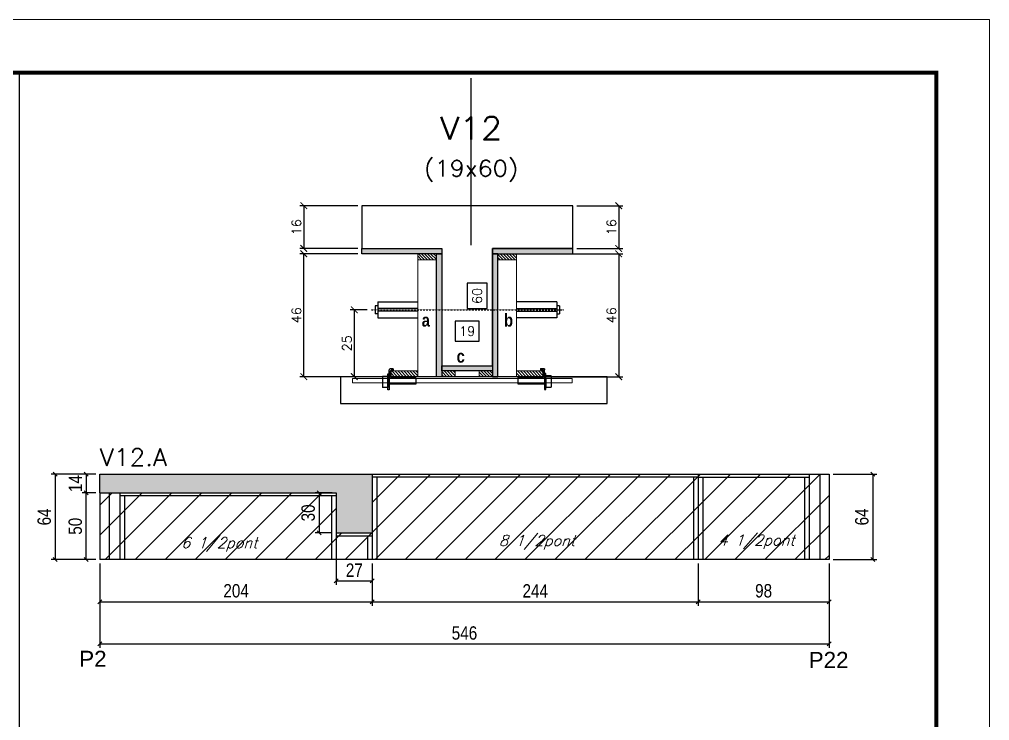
# Model space of a CAD drawing. Extents: x -10448 to -1189, y -11772 to 17235.
# Drawn here: x -9690 to -8963, y 11725 to 12250 of the extents above; entities that cross this region are included whole.
import ezdxf
from ezdxf.enums import TextEntityAlignment as Align

# ---------------------------------------------------------------- set-up
doc = ezdxf.new("R2010")
doc.units = 0
doc.linetypes.add('DASHED', pattern=[0.75, 0.5, -0.25])
doc.linetypes.add('HIDDEN', pattern=[0.375, 0.25, -0.125])
for name, color, linetype in [('5', 5, 'Continuous'), ('barrote', 251, 'Continuous'), ('COTA', 241, 'Continuous'), ('Cota Seção (2x)', 4, 'Continuous'), ('detalhes', 4, 'Continuous'), ('Painéis', 200, 'Continuous'), ('presilha', 1, 'Continuous'), ('Reaproveitamento', 251, 'Continuous'), ('SARR_2.2x7', 40, 'Continuous'), ('SARR_3.5x7', 81, 'Continuous'), ('TENSOR', 3, 'Continuous'), ('texto', 7, 'Continuous'), ('Texto de Titulo', 7, 'Continuous'), ('Texto Qtd Sarr', 242, 'Continuous')]:
    doc.layers.add(name, color=color, linetype=linetype)
for name, color, linetype, lineweight in [('CONCRETO', 251, 'Continuous', 25), ('Folhas', 255, 'Continuous', 9), ('Hachura', 251, 'Continuous', 9), ('Madeira', 126, 'Continuous', 18), ('SARRAFO DE PRESSAO', 251, 'DASHED', 9), ('SCO-___-LAJ', 2, 'Continuous', 0), ('Texto Seção', 7, 'Continuous', 15)]:
    doc.layers.add(name, color=color, linetype=linetype, lineweight=lineweight)
doc.styles.add('COTA TECNICA', font='techl___.ttf', dxfattribs={"height": 10})
doc.styles.add('REGUA-120', font='ROMANS.shx', dxfattribs={"height": 15})
doc.styles.add('Romans', font='romans.shx')
doc.styles.get("Standard").update_dxf_attribs({"font": 'arial.ttf'})
doc.styles.add('TECNICA', font='techb___.ttf', dxfattribs={"height": 10})
doc.dimstyles.new('Cota Seção (2x)', dxfattribs={"dimtxt": 7, "dimasz": 5, "dimexe": 3, "dimexo": 3, "dimgap": 2, "dimtad": 3, "dimdec": 1, "dimlfac": 0.5, "dimzin": 12, "dimdsep": 46, "dimtxsty": 'Romans', "dimblk": 'ARCHTICK', "dimcen": 0, "dimclrd": 4, "dimclre": 4, "dimclrt": 1, "dimadec": 1, "dimazin": 3, "dimtfac": 1, "dimtdec": 1, "dimtmove": 0, "dimatfit": 3, "dimldrblk": 'OBLIQUE', "dimfxl": 1, "dimtolj": 1, "dimtzin": 12, "dimarcsym": 0})
doc.dimstyles.new('Cota Seção interna', dxfattribs={"dimtxt": 7, "dimasz": 6, "dimexe": 0.18, "dimexo": 2, "dimgap": -4, "dimtad": 3, "dimdec": 1, "dimlfac": 0.5, "dimzin": 12, "dimdsep": 46, "dimtxsty": 'Romans', "dimblk": 'ARCHTICK', "dimcen": 0.09, "dimse1": 1, "dimse2": 1, "dimsd1": 1, "dimsd2": 1, "dimclrd": 180, "dimclre": 5, "dimclrt": 1, "dimadec": 0, "dimazin": 3, "dimtfac": 1, "dimtdec": 1, "dimtofl": 0, "dimtmove": 0, "dimatfit": 3, "dimldrblk": 'ARCHTICK', "dimfxl": 1, "dimtolj": 1, "dimtzin": 0, "dimarcsym": 0})
doc.dimstyles.new('PAINEL', dxfattribs={"dimtxt": 10, "dimasz": 3, "dimexe": 3, "dimexo": 3, "dimgap": 3, "dimtad": 1, "dimdec": 1, "dimzin": 12, "dimdsep": 46, "dimtxsty": 'COTA TECNICA', "dimblk1": 'OBLIQUE', "dimblk2": 'OBLIQUE', "dimsah": 1, "dimcen": 0.9, "dimclrd": 4, "dimclre": 4, "dimclrt": 240, "dimadec": 1, "dimazin": 3, "dimtfac": 1, "dimtdec": 1, "dimtmove": 0, "dimatfit": 3, "dimfxl": 1, "dimtolj": 1, "dimtzin": 12, "dimarcsym": 0})
pattern_1 = [(45, (-140848.283, -18573.978), (-11.2253202, 11.2253202), [])]

# ---------------------------------------------------------------- blocks, each defined once
blk = doc.blocks.new('9999999999')
at = {"layer": 'Folhas'}
blk.add_lwpolyline([(98138.98, 34190.21), (99623.98, 34190.21), (99623.98, 35240.21), (98138.98, 35240.21)], close=True, dxfattribs=at)
at = {"layer": 'Folhas', "color": 30, "const_width": 3}
blk.add_lwpolyline([(98213.98, 34230.21), (99583.98, 34230.21), (99583.98, 35200.21), (98213.98, 35200.21)], close=True, dxfattribs=at)
blk = doc.blocks.new('titulo1')
at = {"layer": 'Defpoints', "color": 252, "linetype": 'HIDDEN', "ltscale": 2}
blk.add_line((0, 0), (0, 125), dxfattribs=at)
at = {"layer": 'Defpoints', "style": 'Romans', "oblique": 15}
blk.add_attdef('FOLHA', text='', height=10, dxfattribs=at).set_placement((0, 15.58), align=Align.MIDDLE_CENTER)
at = {"layer": 'Texto Qtd Sarr', "color": 3, "style": 'Romans', "oblique": 15}
for tag, height, p in [('TITULO', 17, (0, 71.45)), ('SEÇÃO', 12, (0, 41.55))]:
    blk.add_attdef(tag, text='', height=height, dxfattribs=at).set_placement(p, align=Align.MIDDLE_CENTER)
blk = doc.blocks.new('_ArchTick')
at = {"color": 0, "linetype": 'ByBlock', "const_width": 0.15}
blk.add_lwpolyline([(-0.5, -0.5), (0.5, 0.5)], dxfattribs=at)
blk = doc.blocks.new('*D202')
at = {"layer": 'COTA', "color": 4, "lineweight": -2, "transparency": 16777216}
for p, q in [((-9436.46, 12110.43), (-9479.83, 12110.43)), ((-9476.83, 12110.43), (-9476.83, 12078.43)), ((-9436.46, 12078.43), (-9479.83, 12078.43))]:
    blk.add_line(p, q, dxfattribs=at)
at = {"layer": 'Defpoints', "color": 0, "transparency": 16777216}
for p in [(-9433.46, 12110.43), (-9476.83, 12078.43), (-9433.46, 12078.43)]:
    blk.add_point(p, dxfattribs=at)
at = {"layer": 'COTA', "color": 4, "lineweight": -2, "transparency": 16777216, "xscale": 5, "yscale": 5, "zscale": 5}
for p, rotation in [((-9476.83, 12110.43), 90), ((-9476.83, 12078.43), 270)]:
    blk.add_blockref('_ArchTick', p, dxfattribs=dict(at, rotation=rotation))
at = {"layer": 'COTA', "color": 1, "transparency": 16777216, "insert": (-9482.33, 12094.43), "char_height": 7, "attachment_point": 5, "rotation": 90, "style": 'Romans'}
blk.add_mtext('\\A1;16', dxfattribs=at)
blk = doc.blocks.new('_Oblique')
at = {"color": 0, "linetype": 'ByBlock', "lineweight": -2}
blk.add_line((-0.5, -0.5), (0.5, 0.5), dxfattribs=at)
blk = doc.blocks.new('*D203')
at = {"layer": 'COTA', "color": 4, "lineweight": -2, "transparency": 16777216}
for p, q in [((-9436.46, 12074.43), (-9479.83, 12074.43)), ((-9476.83, 11982.43), (-9476.83, 12074.43)), ((-9414.46, 11982.43), (-9479.83, 11982.43))]:
    blk.add_line(p, q, dxfattribs=at)
at = {"layer": 'Defpoints', "color": 0, "transparency": 16777216}
for p in [(-9476.83, 12074.43), (-9433.46, 12074.43), (-9411.46, 11982.43)]:
    blk.add_point(p, dxfattribs=at)
at = {"layer": 'COTA', "color": 4, "lineweight": -2, "transparency": 16777216, "xscale": 5, "yscale": 5, "zscale": 5}
for p, rotation in [((-9476.83, 12074.43), 90), ((-9476.83, 11982.43), 270)]:
    blk.add_blockref('_ArchTick', p, dxfattribs=dict(at, rotation=rotation))
at = {"layer": 'COTA', "color": 1, "transparency": 16777216, "insert": (-9482.33, 12028.43), "char_height": 7, "attachment_point": 5, "rotation": 90, "style": 'Romans'}
blk.add_mtext('\\A1;46', dxfattribs=at)
blk = doc.blocks.new('*D204')
at = {"layer": 'Cota Seção (2x)', "color": 180, "lineweight": -2, "transparency": 16777216}
for p, q in [((-9339.46, 12052.39), (-9354.46, 12052.39)), ((-9354.46, 12052.39), (-9354.46, 12033.39)), ((-9339.46, 12033.39), (-9339.46, 12052.39)), ((-9354.46, 12033.39), (-9339.46, 12033.39))]:
    blk.add_line(p, q, dxfattribs=at)
at = {"layer": 'Defpoints', "color": 0, "transparency": 16777216}
for p in [(-9373.46, 12110.43), (-9335.46, 12110.43), (-9373.46, 11990.43)]:
    blk.add_point(p, dxfattribs=at)
at = {"layer": 'Cota Seção (2x)', "color": 1, "transparency": 16777216, "insert": (-9346.96, 12042.89), "char_height": 7, "attachment_point": 5, "rotation": 90, "style": 'Romans'}
blk.add_mtext('\\A1;60', dxfattribs=at)
blk = doc.blocks.new('*D205')
at = {"layer": 'COTA', "color": 4, "lineweight": -2, "transparency": 16777216}
for p, q in [((-9314.46, 12074.43), (-9238, 12074.43)), ((-9241, 12074.43), (-9241, 11982.43)), ((-9294.46, 11982.43), (-9238, 11982.43))]:
    blk.add_line(p, q, dxfattribs=at)
at = {"layer": 'Defpoints', "color": 0, "transparency": 16777216}
for p in [(-9317.46, 12074.43), (-9297.46, 11982.43), (-9241, 11982.43)]:
    blk.add_point(p, dxfattribs=at)
at = {"layer": 'COTA', "color": 4, "lineweight": -2, "transparency": 16777216, "xscale": 5, "yscale": 5, "zscale": 5}
for p, rotation in [((-9241, 12074.43), 90), ((-9241, 11982.43), 270)]:
    blk.add_blockref('_ArchTick', p, dxfattribs=dict(at, rotation=rotation))
at = {"layer": 'COTA', "color": 1, "transparency": 16777216, "insert": (-9246.5, 12028.43), "char_height": 7, "attachment_point": 5, "rotation": 90, "style": 'Romans'}
blk.add_mtext('\\A1;46', dxfattribs=at)
blk = doc.blocks.new('PRESILHA METÁLICA 1')
at = {"layer": 'presilha'}
for p, q in [((0, 13), (6, 13)), ((0, 13), (0, 0)), ((6, 15.5), (7.5, 15.5)), ((6, -2.5), (6, 15.5)), ((6, 13), (6, 0)), ((7.5, 10.6), (7.5, 19.9)), ((7.5, 15.5), (7.5, -2.5)), ((12, 21), (8.6, 21)), ((9, 11.6), (9, 18.9)), ((12, 19.5), (9.6, 19.5)), ((37.5, 11), (9.6, 11)), ((12, 21), (12, 19.5)), ((37.5, 11), (37.5, 4.1)), ((6, 0), (0, 0)), ((37.5, 4.1), (7.5, 4.1)), ((7.5, -2.5), (6, -2.5))]:
    blk.add_line(p, q, dxfattribs=at)
for centre, radius, start, end in [((8.6, 19.9), 1.14, 90, 180), ((9.6, 18.9), 0.57, 90, 180), ((9.6, 11.6), 0.57, 180, 270)]:
    blk.add_arc(centre, radius, start, end, dxfattribs=at)
blk = doc.blocks.new('*D1320')
at = {"layer": 'COTA', "color": 4, "lineweight": -2, "transparency": 16777216}
for p, q in [((-9429.46, 12032.42), (-9441.99, 12032.42)), ((-9438.99, 12032.42), (-9438.99, 11982.43)), ((-9422.57, 11982.43), (-9441.99, 11982.43))]:
    blk.add_line(p, q, dxfattribs=at)
at = {"layer": 'Defpoints', "color": 0, "transparency": 16777216}
for p in [(-9426.46, 12032.42), (-9438.99, 11982.43), (-9419.57, 11982.43)]:
    blk.add_point(p, dxfattribs=at)
at = {"layer": 'COTA', "color": 4, "lineweight": -2, "transparency": 16777216, "xscale": 5, "yscale": 5, "zscale": 5}
for p, rotation in [((-9438.99, 12032.42), 90), ((-9438.99, 11982.43), 270)]:
    blk.add_blockref('_ArchTick', p, dxfattribs=dict(at, rotation=rotation))
at = {"layer": 'COTA', "color": 1, "transparency": 16777216, "insert": (-9444.49, 12007.42), "char_height": 7, "attachment_point": 5, "rotation": 90, "style": 'Romans'}
blk.add_mtext('\\A1;25', dxfattribs=at)
blk = doc.blocks.new('*D1321')
at = {"layer": 'COTA', "color": 4, "lineweight": -2, "transparency": 16777216}
for p, q in [((-9272.46, 12110.43), (-9238, 12110.43)), ((-9241, 12110.43), (-9241, 12078.43)), ((-9272.46, 12078.43), (-9238, 12078.43))]:
    blk.add_line(p, q, dxfattribs=at)
at = {"layer": 'Defpoints', "color": 0, "transparency": 16777216}
for p in [(-9275.46, 12110.43), (-9275.46, 12078.43), (-9241, 12078.43)]:
    blk.add_point(p, dxfattribs=at)
at = {"layer": 'COTA', "color": 4, "lineweight": -2, "transparency": 16777216, "xscale": 5, "yscale": 5, "zscale": 5}
for p, rotation in [((-9241, 12110.43), 90), ((-9241, 12078.43), 270)]:
    blk.add_blockref('_ArchTick', p, dxfattribs=dict(at, rotation=rotation))
at = {"layer": 'COTA', "color": 1, "transparency": 16777216, "insert": (-9246.5, 12094.43), "char_height": 7, "attachment_point": 5, "rotation": 90, "style": 'Romans'}
blk.add_mtext('\\A1;16', dxfattribs=at)
blk = doc.blocks.new('*D1322')
at = {"layer": 'COTA', "color": 4, "linetype": 'ByBlock', "lineweight": -2, "transparency": 16777216}
for p, q in [((-9629.5, 11842.43), (-9629.5, 11810.96)), ((-9425.5, 11842.43), (-9425.5, 11810.96)), ((-9629.5, 11813.96), (-9425.5, 11813.96))]:
    blk.add_line(p, q, dxfattribs=at)
at = {"layer": 'Defpoints', "color": 0, "linetype": 'ByBlock', "transparency": 16777216}
for p in [(-9629.5, 11845.43), (-9425.5, 11845.43), (-9425.5, 11813.96)]:
    blk.add_point(p, dxfattribs=at)
at = {"layer": 'COTA', "color": 4, "linetype": 'ByBlock', "lineweight": -2, "transparency": 16777216, "xscale": 3, "yscale": 3, "zscale": 3, "rotation": 180}
blk.add_blockref('_Oblique', (-9629.5, 11813.96), dxfattribs=at)
at = {"layer": 'COTA', "color": 4, "linetype": 'ByBlock', "lineweight": -2, "transparency": 16777216, "xscale": 3, "yscale": 3, "zscale": 3}
blk.add_blockref('_Oblique', (-9425.5, 11813.96), dxfattribs=at)
at = {"layer": 'COTA', "color": 240, "linetype": 'ByBlock', "transparency": 16777216, "insert": (-9527.5, 11822.07), "char_height": 10, "attachment_point": 5, "style": 'COTA TECNICA'}
blk.add_mtext('\\A1;204', dxfattribs=at)
blk = doc.blocks.new('*D206')
at = {"layer": 'COTA', "color": 4, "linetype": 'ByBlock', "lineweight": -2, "transparency": 16777216}
for p, q in [((-9629.5, 11842.43), (-9629.5, 11779.34)), ((-9083.5, 11842.43), (-9083.5, 11779.34)), ((-9629.5, 11782.34), (-9083.5, 11782.34))]:
    blk.add_line(p, q, dxfattribs=at)
at = {"layer": 'Defpoints', "color": 0, "linetype": 'ByBlock', "transparency": 16777216}
for p in [(-9629.5, 11845.43), (-9083.5, 11845.43), (-9083.5, 11782.34)]:
    blk.add_point(p, dxfattribs=at)
at = {"layer": 'COTA', "color": 4, "linetype": 'ByBlock', "lineweight": -2, "transparency": 16777216, "xscale": 3, "yscale": 3, "zscale": 3, "rotation": 180}
blk.add_blockref('_Oblique', (-9629.5, 11782.34), dxfattribs=at)
at = {"layer": 'COTA', "color": 4, "linetype": 'ByBlock', "lineweight": -2, "transparency": 16777216, "xscale": 3, "yscale": 3, "zscale": 3}
blk.add_blockref('_Oblique', (-9083.5, 11782.34), dxfattribs=at)
at = {"layer": 'COTA', "color": 240, "linetype": 'ByBlock', "transparency": 16777216, "insert": (-9356.5, 11790.45), "char_height": 10, "attachment_point": 5, "style": 'COTA TECNICA'}
blk.add_mtext('\\A1;546', dxfattribs=at)
blk = doc.blocks.new('*D1323')
at = {"layer": 'COTA', "color": 4, "linetype": 'ByBlock', "lineweight": -2, "transparency": 16777216}
for p, q in [((-9425.5, 11842.43), (-9425.5, 11810.96)), ((-9181.5, 11842.43), (-9181.5, 11810.96)), ((-9425.5, 11813.96), (-9181.5, 11813.96))]:
    blk.add_line(p, q, dxfattribs=at)
at = {"layer": 'Defpoints', "color": 0, "linetype": 'ByBlock', "transparency": 16777216}
for p in [(-9425.5, 11845.43), (-9181.5, 11845.43), (-9181.5, 11813.96)]:
    blk.add_point(p, dxfattribs=at)
at = {"layer": 'COTA', "color": 4, "linetype": 'ByBlock', "lineweight": -2, "transparency": 16777216, "xscale": 3, "yscale": 3, "zscale": 3, "rotation": 180}
blk.add_blockref('_Oblique', (-9425.5, 11813.96), dxfattribs=at)
at = {"layer": 'COTA', "color": 4, "linetype": 'ByBlock', "lineweight": -2, "transparency": 16777216, "xscale": 3, "yscale": 3, "zscale": 3}
blk.add_blockref('_Oblique', (-9181.5, 11813.96), dxfattribs=at)
at = {"layer": 'COTA', "color": 240, "linetype": 'ByBlock', "transparency": 16777216, "insert": (-9303.5, 11822.04), "char_height": 10, "attachment_point": 5, "style": 'COTA TECNICA'}
blk.add_mtext('\\A1;244', dxfattribs=at)
blk = doc.blocks.new('*D1324')
at = {"layer": 'COTA', "color": 4, "linetype": 'ByBlock', "lineweight": -2, "transparency": 16777216}
for p, q in [((-9181.5, 11842.43), (-9181.5, 11810.96)), ((-9083.5, 11842.43), (-9083.5, 11810.96)), ((-9181.5, 11813.96), (-9083.5, 11813.96))]:
    blk.add_line(p, q, dxfattribs=at)
at = {"layer": 'Defpoints', "color": 0, "linetype": 'ByBlock', "transparency": 16777216}
for p in [(-9181.5, 11845.43), (-9083.5, 11845.43), (-9083.5, 11813.96)]:
    blk.add_point(p, dxfattribs=at)
at = {"layer": 'COTA', "color": 4, "linetype": 'ByBlock', "lineweight": -2, "transparency": 16777216, "xscale": 3, "yscale": 3, "zscale": 3, "rotation": 180}
blk.add_blockref('_Oblique', (-9181.5, 11813.96), dxfattribs=at)
at = {"layer": 'COTA', "color": 4, "linetype": 'ByBlock', "lineweight": -2, "transparency": 16777216, "xscale": 3, "yscale": 3, "zscale": 3}
blk.add_blockref('_Oblique', (-9083.5, 11813.96), dxfattribs=at)
at = {"layer": 'COTA', "color": 240, "linetype": 'ByBlock', "transparency": 16777216, "insert": (-9132.5, 11822.07), "char_height": 10, "attachment_point": 5, "style": 'COTA TECNICA'}
blk.add_mtext('\\A1;98', dxfattribs=at)
blk = doc.blocks.new('*D1174')
at = {"layer": 'COTA', "color": 4, "linetype": 'ByBlock', "lineweight": -2, "transparency": 16777216}
for p, q in [((-9080.5, 11909.43), (-9047.8, 11909.43)), ((-9050.8, 11909.43), (-9050.8, 11845.43)), ((-9080.5, 11845.43), (-9047.8, 11845.43))]:
    blk.add_line(p, q, dxfattribs=at)
at = {"layer": 'Defpoints', "color": 0, "linetype": 'ByBlock', "transparency": 16777216}
for p in [(-9083.5, 11909.43), (-9083.5, 11845.43), (-9050.8, 11845.43)]:
    blk.add_point(p, dxfattribs=at)
at = {"layer": 'COTA', "color": 4, "linetype": 'ByBlock', "lineweight": -2, "transparency": 16777216, "xscale": 3, "yscale": 3, "zscale": 3}
for p, rotation in [((-9050.8, 11909.43), 90), ((-9050.8, 11845.43), 270)]:
    blk.add_blockref('_Oblique', p, dxfattribs=dict(at, rotation=rotation))
at = {"layer": 'COTA', "color": 240, "linetype": 'ByBlock', "transparency": 16777216, "insert": (-9058.9, 11877.43), "char_height": 10, "attachment_point": 5, "rotation": 90, "style": 'COTA TECNICA'}
blk.add_mtext('\\A1;64', dxfattribs=at)
blk = doc.blocks.new('*D1175')
at = {"layer": 'COTA', "color": 4, "linetype": 'ByBlock', "lineweight": -2, "transparency": 16777216}
for p, q in [((-9632.5, 11895.43), (-9642.79, 11895.43)), ((-9639.79, 11845.43), (-9639.79, 11895.43)), ((-9632.5, 11845.43), (-9642.79, 11845.43))]:
    blk.add_line(p, q, dxfattribs=at)
at = {"layer": 'Defpoints', "color": 0, "linetype": 'ByBlock', "transparency": 16777216}
for p in [(-9639.79, 11895.43), (-9629.5, 11895.43), (-9629.5, 11845.43)]:
    blk.add_point(p, dxfattribs=at)
at = {"layer": 'COTA', "color": 4, "linetype": 'ByBlock', "lineweight": -2, "transparency": 16777216, "xscale": 3, "yscale": 3, "zscale": 3}
for p, rotation in [((-9639.79, 11895.43), 90), ((-9639.79, 11845.43), 270)]:
    blk.add_blockref('_Oblique', p, dxfattribs=dict(at, rotation=rotation))
at = {"layer": 'COTA', "color": 240, "linetype": 'ByBlock', "transparency": 16777216, "insert": (-9647.9, 11870.43), "char_height": 10, "attachment_point": 5, "rotation": 90, "style": 'COTA TECNICA'}
blk.add_mtext('\\A1;50', dxfattribs=at)
blk = doc.blocks.new('*D1176')
at = {"layer": 'COTA', "color": 4, "linetype": 'ByBlock', "lineweight": -2, "transparency": 16777216}
for p, q in [((-9632.5, 11909.43), (-9642.79, 11909.43)), ((-9639.79, 11909.43), (-9639.79, 11895.43)), ((-9632.5, 11895.43), (-9642.79, 11895.43))]:
    blk.add_line(p, q, dxfattribs=at)
at = {"layer": 'Defpoints', "color": 0, "linetype": 'ByBlock', "transparency": 16777216}
for p in [(-9629.5, 11909.43), (-9639.79, 11895.43), (-9629.5, 11895.43)]:
    blk.add_point(p, dxfattribs=at)
at = {"layer": 'COTA', "color": 4, "linetype": 'ByBlock', "lineweight": -2, "transparency": 16777216, "xscale": 3, "yscale": 3, "zscale": 3}
for p, rotation in [((-9639.79, 11909.43), 90), ((-9639.79, 11895.43), 270)]:
    blk.add_blockref('_Oblique', p, dxfattribs=dict(at, rotation=rotation))
at = {"layer": 'COTA', "color": 240, "linetype": 'ByBlock', "transparency": 16777216, "insert": (-9647.87, 11902.43), "char_height": 10, "attachment_point": 5, "rotation": 90, "style": 'COTA TECNICA'}
blk.add_mtext('\\A1;14', dxfattribs=at)
blk = doc.blocks.new('*D1177')
at = {"layer": 'COTA', "color": 4, "linetype": 'ByBlock', "lineweight": -2, "transparency": 16777216}
for p, q in [((-9632.5, 11909.43), (-9666.02, 11909.43)), ((-9663.02, 11909.43), (-9663.02, 11845.43)), ((-9632.5, 11845.43), (-9666.02, 11845.43))]:
    blk.add_line(p, q, dxfattribs=at)
at = {"layer": 'Defpoints', "color": 0, "linetype": 'ByBlock', "transparency": 16777216}
for p in [(-9629.5, 11909.43), (-9663.02, 11845.43), (-9629.5, 11845.43)]:
    blk.add_point(p, dxfattribs=at)
at = {"layer": 'COTA', "color": 4, "linetype": 'ByBlock', "lineweight": -2, "transparency": 16777216, "xscale": 3, "yscale": 3, "zscale": 3}
for p, rotation in [((-9663.02, 11909.43), 90), ((-9663.02, 11845.43), 270)]:
    blk.add_blockref('_Oblique', p, dxfattribs=dict(at, rotation=rotation))
at = {"layer": 'COTA', "color": 240, "linetype": 'ByBlock', "transparency": 16777216, "insert": (-9671.12, 11877.43), "char_height": 10, "attachment_point": 5, "rotation": 90, "style": 'COTA TECNICA'}
blk.add_mtext('\\A1;64', dxfattribs=at)
blk = doc.blocks.new('*D1178')
at = {"layer": 'COTA', "color": 4, "linetype": 'ByBlock', "lineweight": -2, "transparency": 16777216}
for p, q in [((-9455.5, 11895.43), (-9468.29, 11895.43)), ((-9465.29, 11895.43), (-9465.29, 11865.43)), ((-9455.5, 11865.43), (-9468.29, 11865.43))]:
    blk.add_line(p, q, dxfattribs=at)
at = {"layer": 'Defpoints', "color": 0, "linetype": 'ByBlock', "transparency": 16777216}
for p in [(-9452.5, 11895.43), (-9465.29, 11865.43), (-9452.5, 11865.43)]:
    blk.add_point(p, dxfattribs=at)
at = {"layer": 'COTA', "color": 4, "linetype": 'ByBlock', "lineweight": -2, "transparency": 16777216, "xscale": 3, "yscale": 3, "zscale": 3}
for p, rotation in [((-9465.29, 11895.43), 90), ((-9465.29, 11865.43), 270)]:
    blk.add_blockref('_Oblique', p, dxfattribs=dict(at, rotation=rotation))
at = {"layer": 'COTA', "color": 240, "linetype": 'ByBlock', "transparency": 16777216, "insert": (-9473.51, 11880.43), "char_height": 10, "attachment_point": 5, "rotation": 90, "style": 'COTA TECNICA'}
blk.add_mtext('\\A1;30', dxfattribs=at)
blk = doc.blocks.new('*D42')
at = {"layer": 'COTA', "color": 4, "linetype": 'ByBlock', "lineweight": -2, "transparency": 16777216}
for p, q in [((-9452.5, 11862.43), (-9452.5, 11826.49)), ((-9425.5, 11842.43), (-9425.5, 11826.49)), ((-9452.5, 11829.49), (-9425.5, 11829.49))]:
    blk.add_line(p, q, dxfattribs=at)
at = {"layer": 'Defpoints', "color": 0, "linetype": 'ByBlock', "transparency": 16777216}
for p in [(-9452.5, 11865.43), (-9425.5, 11845.43), (-9425.5, 11829.49)]:
    blk.add_point(p, dxfattribs=at)
at = {"layer": 'COTA', "color": 4, "linetype": 'ByBlock', "lineweight": -2, "transparency": 16777216, "xscale": 3, "yscale": 3, "zscale": 3, "rotation": 180}
blk.add_blockref('_Oblique', (-9452.5, 11829.49), dxfattribs=at)
at = {"layer": 'COTA', "color": 4, "linetype": 'ByBlock', "lineweight": -2, "transparency": 16777216, "xscale": 3, "yscale": 3, "zscale": 3}
blk.add_blockref('_Oblique', (-9425.5, 11829.49), dxfattribs=at)
at = {"layer": 'COTA', "color": 240, "linetype": 'ByBlock', "transparency": 16777216, "insert": (-9439, 11837.56), "char_height": 10, "attachment_point": 5, "style": 'COTA TECNICA'}
blk.add_mtext('\\A1;27', dxfattribs=at)
blk = doc.blocks.new('*D1182')
at = {"layer": 'Cota Seção (2x)', "color": 180, "lineweight": -2, "transparency": 16777216}
for p, q in [((-9345.46, 12023.98), (-9363.46, 12023.98)), ((-9363.46, 12023.98), (-9363.46, 12008.98)), ((-9345.46, 12008.98), (-9345.46, 12023.98)), ((-9363.46, 12008.98), (-9345.46, 12008.98))]:
    blk.add_line(p, q, dxfattribs=at)
at = {"layer": 'Defpoints', "color": 0, "transparency": 16777216}
for p in [(-9373.46, 12004.98), (-9373.46, 11990.43), (-9335.46, 11990.43)]:
    blk.add_point(p, dxfattribs=at)
at = {"layer": 'Cota Seção (2x)', "color": 1, "transparency": 16777216, "insert": (-9354.46, 12016.48), "char_height": 7, "attachment_point": 5, "style": 'Romans'}
blk.add_mtext('\\A1;19', dxfattribs=at)

msp = doc.modelspace()

# ---------------------------------------------------------------- hatches: boundary and pattern name
at = {"layer": 'COTA', "linetype": 'ByBlock'}
h = msp.add_hatch(dxfattribs=at)
h.set_pattern_fill('AR-CONC', color=256, scale=0.03)
h.set_pattern_definition([(50, (-140848.2827, -19722.5526), (5.46554007, -0.47817257), [0.5715, -6.2865]), (355, (-140848.2827, -19722.5526), (-1.05730264, 5.73170536), [0.4572, -5.02921753]), (100.4514447, (-140847.827, -19722.5925), (4.40823741, 5.25353256), [0.48570026, -5.34270734]), (46.1842, (-140848.283, -19721.0286), (8.13237123, -1.26126984), [0.85725, -9.42975]), (96.6355576, (-140847.605, -19721.134), (7.122124, 7.42278374), [0.7285507, -8.01406824]), (351.184151, (-140848.283, -19721.029), (7.122124, 7.42278374), [0.685799, -7.54379196]), (21, (-140847.5207, -19721.4096), (4.54843174, -3.06795595), [0.5715, -6.2865]), (326, (-140847.5207, -19721.4096), (1.85406085, 5.52563898), [0.4572, -5.0292]), (71.451445, (-140847.1417, -19721.6653), (6.40249258, 2.45768307), [0.48570026, -5.34269813]), (37.5, (-140848.2827, -19722.5526), (0.092658098, 2.536651166), [0, -4.96824, 0, -5.1054, 0, -5.04825]), (7.5, (-140848.2827, -19722.5526), (2.004589875, 3.005417245), [0, -2.91084, 0, -4.85394, 0, -1.92405]), (327.5, (-140849.982, -19722.5526), (4.067717855, -0.17186232), [0, -1.905, 0, -5.9436, 0, -7.8867]), (317.5, (-140850.744, -19722.5526), (4.44387544, 0.76279473), [0, -2.4765, 0, -3.94716, 0, -5.6007])])
h.paths.add_polyline_path([(-9452.5, 11865.43), (-9425.5, 11865.43), (-9425.5, 11909.43), (-9629.5, 11909.43), (-9629.5, 11895.43), (-9452.5, 11895.43)])
at = {"layer": 'Hachura'}
h = msp.add_hatch(color=256, dxfattribs=at)
h.dxf.hatch_style = 1
h.paths.add_polyline_path([(-9433.46, 12074.43), (-9433.46, 12078.43), (-9373.46, 12078.43), (-9373.46, 12074.43)])
h = msp.add_hatch(dxfattribs=at)
h.set_pattern_fill('ANSI31', color=256, scale=0.5, angle=90, style=0)
h.set_pattern_definition([(135, (-32242.0819, 20377.6709), (-1.12253202, -1.12253202), [])])
h.paths.add_polyline_path([(-9391.46, 12074.43), (-9391.46, 12070.03), (-9377.46, 12070.03), (-9377.46, 12074.43)])
h = msp.add_hatch(color=256, dxfattribs=at)
h.dxf.hatch_style = 1
h.paths.add_polyline_path([(-9377.46, 12074.43), (-9373.46, 12074.43), (-9373.46, 11982.43), (-9377.46, 11982.43)])
h = msp.add_hatch(color=256, dxfattribs=at)
h.dxf.hatch_style = 1
h.paths.add_polyline_path([(-9275.46, 12074.43), (-9275.46, 12078.43), (-9335.46, 12078.43), (-9335.46, 12074.43)])
h = msp.add_hatch(color=256, dxfattribs=at)
h.dxf.hatch_style = 1
h.paths.add_polyline_path([(-9331.46, 12074.43), (-9335.46, 12074.43), (-9335.46, 11982.43), (-9331.46, 11982.43)])
h = msp.add_hatch(dxfattribs=at)
h.set_pattern_fill('ANSI31', color=256, scale=0.5, angle=270, style=0)
h.set_pattern_definition([(315, (13737.1585, 3589.1834), (1.12253202, 1.12253202), [])])
h.paths.add_polyline_path([(-9317.46, 12074.43), (-9317.46, 12070.03), (-9331.46, 12070.03), (-9331.46, 12074.43)])
h = msp.add_hatch(color=256, dxfattribs=at)
h.dxf.hatch_style = 1
h.paths.add_polyline_path([(-9373.46, 11986.83), (-9373.46, 11990.43), (-9335.46, 11990.43), (-9335.46, 11986.83)])
h = msp.add_hatch(dxfattribs=at)
h.set_pattern_fill('ANSI31', color=256, scale=0.5, angle=270, style=0)
h.set_pattern_definition([(315, (13573.1585, 3752.7834), (1.12253202, 1.12253202), [])])
h.paths.add_polyline_path([(-9411.46, 11982.43), (-9411.46, 11986.83), (-9391.46, 11986.83), (-9391.46, 11982.43)])
h = msp.add_hatch(dxfattribs=at)
h.set_pattern_fill('ANSI31', color=256, scale=0.5, angle=270, style=0)
h.set_pattern_definition([(315, (13583.1585, 3752.7834), (1.12253202, 1.12253202), [])])
h.paths.add_polyline_path([(-9373.46, 11982.43), (-9373.46, 11986.83), (-9363.46, 11986.83), (-9363.46, 11982.43)])
h = msp.add_hatch(dxfattribs=at)
h.set_pattern_fill('ANSI31', color=256, scale=0.5, angle=270, style=0)
h.set_pattern_definition([(315, (13559.1585, 3752.7834), (1.12253202, 1.12253202), [])])
h.paths.add_polyline_path([(-9345.46, 11982.43), (-9345.46, 11986.83), (-9335.46, 11986.83), (-9335.46, 11982.43)])
h = msp.add_hatch(dxfattribs=at)
h.set_pattern_fill('ANSI31', color=256, scale=0.5, angle=270, style=0)
h.set_pattern_definition([(315, (13593.1585, 3752.7834), (1.12253202, 1.12253202), [])])
h.paths.add_polyline_path([(-9297.46, 11982.43), (-9297.46, 11986.83), (-9317.46, 11986.83), (-9317.46, 11982.43)])
at = {"layer": 'Reaproveitamento', "linetype": 'ByBlock'}
h = msp.add_hatch(dxfattribs=at)
h.set_pattern_fill('ANSI31', color=256, scale=5)
h.set_pattern_definition(pattern_1)
h.paths.add_polyline_path([(-9181.5, 11845.43), (-9181.5, 11909.43), (-9425.5, 11909.43), (-9425.5, 11845.43)])
h = msp.add_hatch(dxfattribs=at)
h.set_pattern_fill('ANSI31', color=256, scale=5)
h.set_pattern_definition(pattern_1)
h.paths.add_polyline_path([(-9181.5, 11909.43), (-9181.5, 11845.43), (-9083.5, 11845.43), (-9083.5, 11909.43)])
h = msp.add_hatch(dxfattribs=at)
h.set_pattern_fill('ANSI31', color=256, scale=5)
h.set_pattern_definition(pattern_1)
h.paths.add_polyline_path([(-9629.5, 11895.43), (-9629.5, 11845.43), (-9425.5, 11845.43), (-9425.5, 11865.43), (-9452.5, 11865.43), (-9452.5, 11895.43)])

# ---------------------------------------------------------------- linework, layer by layer
at = {"ltscale": 3}
for p, q in [((-9421.46, 12038.42), (-9421.46, 12026.42)), ((-9421.46, 12038.42), (-9391.46, 12038.42)), ((-9287.46, 12038.42), (-9317.46, 12038.42)), ((-9287.46, 12038.42), (-9287.46, 12026.42)), ((-9423.46, 12035.42), (-9423.46, 12029.42)), ((-9421.46, 12035.42), (-9423.46, 12035.42)), ((-9391.46, 12033.42), (-9421.46, 12033.42)), ((-9391.46, 12031.42), (-9421.46, 12031.42)), ((-9317.46, 12033.42), (-9287.46, 12033.42)), ((-9317.46, 12031.42), (-9287.46, 12031.42)), ((-9285.46, 12035.42), (-9287.46, 12035.42)), ((-9285.46, 12035.42), (-9285.46, 12029.42)), ((-9421.46, 12029.42), (-9423.46, 12029.42)), ((-9421.46, 12026.42), (-9391.46, 12026.42)), ((-9287.46, 12026.42), (-9317.46, 12026.42)), ((-9287.46, 12029.42), (-9285.46, 12029.42))]:
    msp.add_line(p, q, dxfattribs=at)
at = {"layer": 'barrote'}
msp.add_lwpolyline([(-9449.32, 11962.43), (-9249.73, 11962.43), (-9249.73, 11982.43), (-9449.32, 11982.43)], close=True, dxfattribs=at)
at = {"layer": 'CONCRETO'}
msp.add_lwpolyline([(-9275.46, 12078.43), (-9275.46, 12110.43), (-9433.46, 12110.43), (-9433.46, 12078.43), (-9373.46, 12078.43), (-9373.46, 11990.43), (-9335.46, 11990.43), (-9335.46, 12068.43), (-9335.46, 12078.43)], close=True, dxfattribs=at)
at = {"layer": 'COTA', "linetype": 'ByBlock'}
for p, q in [((-9689.61, 11439.17), (-9689.61, 12209.93)), ((-9629.5, 11895.43), (-9629.5, 11909.43)), ((-9629.5, 11909.43), (-9425.5, 11909.43))]:
    msp.add_line(p, q, dxfattribs=at)
at = {"layer": 'Madeira'}
for points in [[(-9391.46, 12074.43), (-9391.46, 12070.03), (-9377.46, 12070.03), (-9377.46, 12074.43)], [(-9391.46, 11982.43), (-9377.46, 11982.43), (-9377.46, 12074.43), (-9391.46, 12074.43)], [(-9317.46, 12074.43), (-9317.46, 12070.03), (-9331.46, 12070.03), (-9331.46, 12074.43)], [(-9317.46, 12074.43), (-9331.46, 12074.43), (-9331.46, 11982.43), (-9317.46, 11982.43)], [(-9411.46, 11982.43), (-9411.46, 11986.83), (-9391.46, 11986.83), (-9391.46, 11982.43)], [(-9373.46, 11982.43), (-9373.46, 11986.83), (-9363.46, 11986.83), (-9363.46, 11982.43)], [(-9345.46, 11982.43), (-9345.46, 11986.83), (-9335.46, 11986.83), (-9335.46, 11982.43)], [(-9297.46, 11982.43), (-9297.46, 11986.83), (-9317.46, 11986.83), (-9317.46, 11982.43)]]:
    msp.add_lwpolyline(points, close=True, dxfattribs=at)
at = {"layer": 'Painéis'}
for p, q in [((-9425.5, 11909.43), (-9425.5, 11845.43)), ((-9425.5, 11909.43), (-9083.5, 11909.43)), ((-9181.5, 11909.43), (-9181.5, 11845.43)), ((-9083.5, 11909.43), (-9083.5, 11845.43)), ((-9629.5, 11895.43), (-9452.5, 11895.43)), ((-9629.5, 11895.43), (-9629.5, 11845.43)), ((-9452.5, 11895.43), (-9452.5, 11865.43)), ((-9452.5, 11865.43), (-9425.5, 11865.43)), ((-9425.5, 11845.43), (-9629.5, 11845.43)), ((-9083.5, 11845.43), (-9425.5, 11845.43))]:
    msp.add_line(p, q, dxfattribs=at)
for points in [[(-9433.46, 12074.43), (-9433.46, 12078.43), (-9373.46, 12078.43), (-9373.46, 12074.43)], [(-9377.46, 12074.43), (-9373.46, 12074.43), (-9373.46, 11982.43), (-9377.46, 11982.43)], [(-9275.46, 12074.43), (-9275.46, 12078.43), (-9335.46, 12078.43), (-9335.46, 12074.43)], [(-9331.46, 12074.43), (-9335.46, 12074.43), (-9335.46, 11982.43), (-9331.46, 11982.43)], [(-9373.46, 11986.83), (-9373.46, 11990.43), (-9335.46, 11990.43), (-9335.46, 11986.83)]]:
    msp.add_lwpolyline(points, close=True, dxfattribs=at)
at = {"layer": 'SARR_2.2x7', "linetype": 'Continuous'}
for p, q in [((-9181.5, 11907.23), (-9425.5, 11907.23)), ((-9181.5, 11907.23), (-9098.5, 11907.23)), ((-9090.5, 11909.43), (-9090.5, 11845.43)), ((-9622.5, 11895.43), (-9622.5, 11845.43)), ((-9452.5, 11893.23), (-9614.5, 11893.23)), ((-9452.5, 11863.23), (-9425.5, 11863.23))]:
    msp.add_line(p, q, dxfattribs=at)
at = {"layer": 'SARR_3.5x7'}
for p, q in [((-9425.5, 11909.43), (-9425.5, 11845.43)), ((-9422, 11907.23), (-9422, 11845.43)), ((-9185, 11907.23), (-9185, 11845.43)), ((-9178, 11907.23), (-9178, 11845.43)), ((-9102, 11907.23), (-9102, 11845.43)), ((-9098.5, 11909.43), (-9098.5, 11845.43)), ((-9614.5, 11895.43), (-9614.5, 11845.43)), ((-9611, 11893.23), (-9611, 11845.43)), ((-9456, 11893.23), (-9456, 11845.43)), ((-9452.5, 11895.43), (-9452.5, 11845.43)), ((-9429, 11863.23), (-9429, 11845.43))]:
    msp.add_line(p, q, dxfattribs=at)
at = {"layer": 'SCO-___-LAJ', "color": 1}
msp.add_lwpolyline([(-9440.31, 11981.09), (-9275.88, 11981.09), (-9275.88, 11977.89), (-9440.31, 11977.89)], close=True, dxfattribs=at)
at = {"layer": 'TENSOR', "linetype": 'HIDDEN', "ltscale": 0.5}
msp.add_line((-9426.46, 12032.42), (-9282.16, 12032.42), dxfattribs=at)

# ---------------------------------------------------------------- block references
at = {"layer": 'presilha', "yscale": 0.6666666666666666, "zscale": 0.6666666666666666}
for p, xscale in [((-9417.84, 11974.21), 0.6666666666666666), ((-9291.46, 11974.46), -0.6666666666666666)]:
    msp.add_blockref('PRESILHA METÁLICA 1', p, dxfattribs=dict(at, xscale=xscale))
at = {"layer": 'SARRAFO DE PRESSAO', "color": 6, "linetype": 'ByBlock'}
msp.add_blockref('9999999999', (-108587.26, -22990.28), dxfattribs=at)
at = {"layer": 'Texto Seção'}
ref = msp.add_blockref('titulo1', (-9351.46, 12080.93), dxfattribs=at)
ref.add_attrib('TITULO', 'V12', dxfattribs={"layer": 'Texto de Titulo', "color": 7, "height": 17, "style": 'Romans', "width": 1.1}).set_placement((-9351.46, 12168.43), align=Align.MIDDLE_CENTER)
ref.add_attrib('SEÇÃO', '(19x60)', dxfattribs={"layer": 'Texto de Titulo', "color": 7, "height": 12, "style": 'Romans', "width": 1.1}).set_placement((-9351.46, 12138.43), align=Align.MIDDLE_CENTER)

# ---------------------------------------------------------------- texts
at = {"layer": '5', "linetype": 'Continuous'}
for s, p in [('P2', (-9644.97, 11765.2)), ('P22', (-9098.73, 11764.37))]:
    msp.add_text(s, height=12, rotation=0.00004, dxfattribs=at).set_placement(p)
at = {"layer": 'detalhes', "style": 'TECNICA'}
for s, p in [('a', (-9388.51, 12019.96)), ('b', (-9326.83, 12019.95)), ('c', (-9362.38, 11992.92))]:
    msp.add_text(s, height=9.6, dxfattribs=at).set_placement(p)
at = {"layer": 'texto', "color": 2, "char_height": 8, "attachment_point": 5, "style": 'Romans'}
for s, insert in [('{\\Q19;\\C256;6 1/2pont}', (-9540.1, 11856.81)), ('{\\Q19;\\C256;8 1/2pont}', (-9302.19, 11858.45)), ('{\\Q19;\\C256;4 1/2pont}', (-9137.82, 11858.74))]:
    msp.add_mtext(s, dxfattribs=dict(at, insert=insert))
at = {"layer": 'Texto Seção', "style": 'REGUA-120', "width": 1.05}
msp.add_text('V12.A', height=13, dxfattribs=at).set_placement((-9629.5, 11915.61))

# ---------------------------------------------------------------- dimensions: what is measured, and where the dimension line sits
at = {"layer": 'COTA'}
for base, p1, p2, picture, middle in [((-9476.83, 12078.43), (-9433.46, 12110.43), (-9433.46, 12078.43), '*D202', (-9482.33, 12094.43)), ((-9241, 12078.43), (-9275.46, 12110.43), (-9275.46, 12078.43), '*D1321', (-9246.5, 12094.43)), ((-9476.83, 12074.43), (-9411.46, 11982.43), (-9433.46, 12074.43), '*D203', (-9482.33, 12028.43)), ((-9241, 11982.43), (-9317.46, 12074.43), (-9297.46, 11982.43), '*D205', (-9246.5, 12028.43)), ((-9438.99, 11982.43), (-9426.46, 12032.42), (-9419.57, 11982.43), '*D1320', (-9444.49, 12007.42))]:
    dim = msp.add_linear_dim(base=base, p1=p1, p2=p2, angle=90, dimstyle='Cota Seção (2x)', dxfattribs=at)
    dim.commit()
    dim.dimension.update_dxf_attribs({"geometry": picture, "text_midpoint": middle})
at = {"layer": 'COTA', "linetype": 'ByBlock'}
for base, p1, p2, picture, middle in [((-9663.02, 11845.43), (-9629.5, 11909.43), (-9629.5, 11845.43), '*D1177', (-9671.12, 11877.43)), ((-9050.8, 11845.43), (-9083.5, 11909.43), (-9083.5, 11845.43), '*D1174', (-9058.9, 11877.43)), ((-9639.79, 11895.43), (-9629.5, 11845.43), (-9629.5, 11895.43), '*D1175', (-9647.9, 11870.43)), ((-9465.29, 11865.43), (-9452.5, 11895.43), (-9452.5, 11865.43), '*D1178', (-9473.51, 11880.43))]:
    dim = msp.add_linear_dim(base=base, p1=p1, p2=p2, angle=90, dimstyle='PAINEL', dxfattribs=at)
    dim.commit()
    dim.dimension.update_dxf_attribs({"geometry": picture, "text_midpoint": middle})
dim = msp.add_linear_dim(base=(-9639.79, 11895.43), p1=(-9629.5, 11909.43), p2=(-9629.5, 11895.43), angle=90, dimstyle='PAINEL', dxfattribs=at)
dim.commit()
dim.dimension.update_dxf_attribs({"geometry": '*D1176', "text_midpoint": (-9639.79, 11902.43), "dimtype": 160})
for base, p1, p2, picture, middle in [((-9425.5, 11829.49), (-9452.5, 11865.43), (-9425.5, 11845.43), '*D42', (-9439, 11837.56)), ((-9181.5, 11813.96), (-9425.5, 11845.43), (-9181.5, 11845.43), '*D1323', (-9303.5, 11822.04))]:
    dim = msp.add_linear_dim(base=base, p1=p1, p2=p2, dimstyle='PAINEL', dxfattribs=at)
    dim.commit()
    dim.dimension.update_dxf_attribs({"geometry": picture, "text_midpoint": middle})
for base, p1, p2, picture, middle in [((-9425.5, 11813.96), (-9629.5, 11845.43), (-9425.5, 11845.43), '*D1322', (-9527.5, 11822.07)), ((-9083.5, 11813.96), (-9181.5, 11845.43), (-9083.5, 11845.43), '*D1324', (-9132.5, 11822.07))]:
    dim = msp.add_linear_dim(base=base, p1=p1, p2=p2, dimstyle='PAINEL', override={"dimtmove": 1}, dxfattribs=at)
    dim.commit()
    dim.dimension.update_dxf_attribs({"geometry": picture, "text_midpoint": middle})
dim = msp.add_linear_dim(base=(-9083.5, 11782.34), p1=(-9629.5, 11845.43), p2=(-9083.5, 11845.43), dimstyle='PAINEL', dxfattribs=at)
dim.commit()
dim.dimension.update_dxf_attribs({"geometry": '*D206', "text_midpoint": (-9356.5, 11782.34), "dimtype": 160})
at = {"layer": 'Cota Seção (2x)'}
dim = msp.add_linear_dim(base=(-9335.46, 12110.43), p1=(-9373.46, 11990.43), p2=(-9373.46, 12110.43), angle=90, dimstyle='Cota Seção interna', dxfattribs=at)
dim.commit()
dim.dimension.update_dxf_attribs({"geometry": '*D204', "text_midpoint": (-9335.46, 12042.89), "dimtype": 160})
dim = msp.add_linear_dim(base=(-9373.46, 12004.98), p1=(-9335.46, 11990.43), p2=(-9373.46, 11990.43), dimstyle='Cota Seção interna', dxfattribs=at)
dim.commit()
dim.dimension.update_dxf_attribs({"geometry": '*D1182', "text_midpoint": (-9354.46, 12016.48)})

doc.saveas('drawing.dxf')
